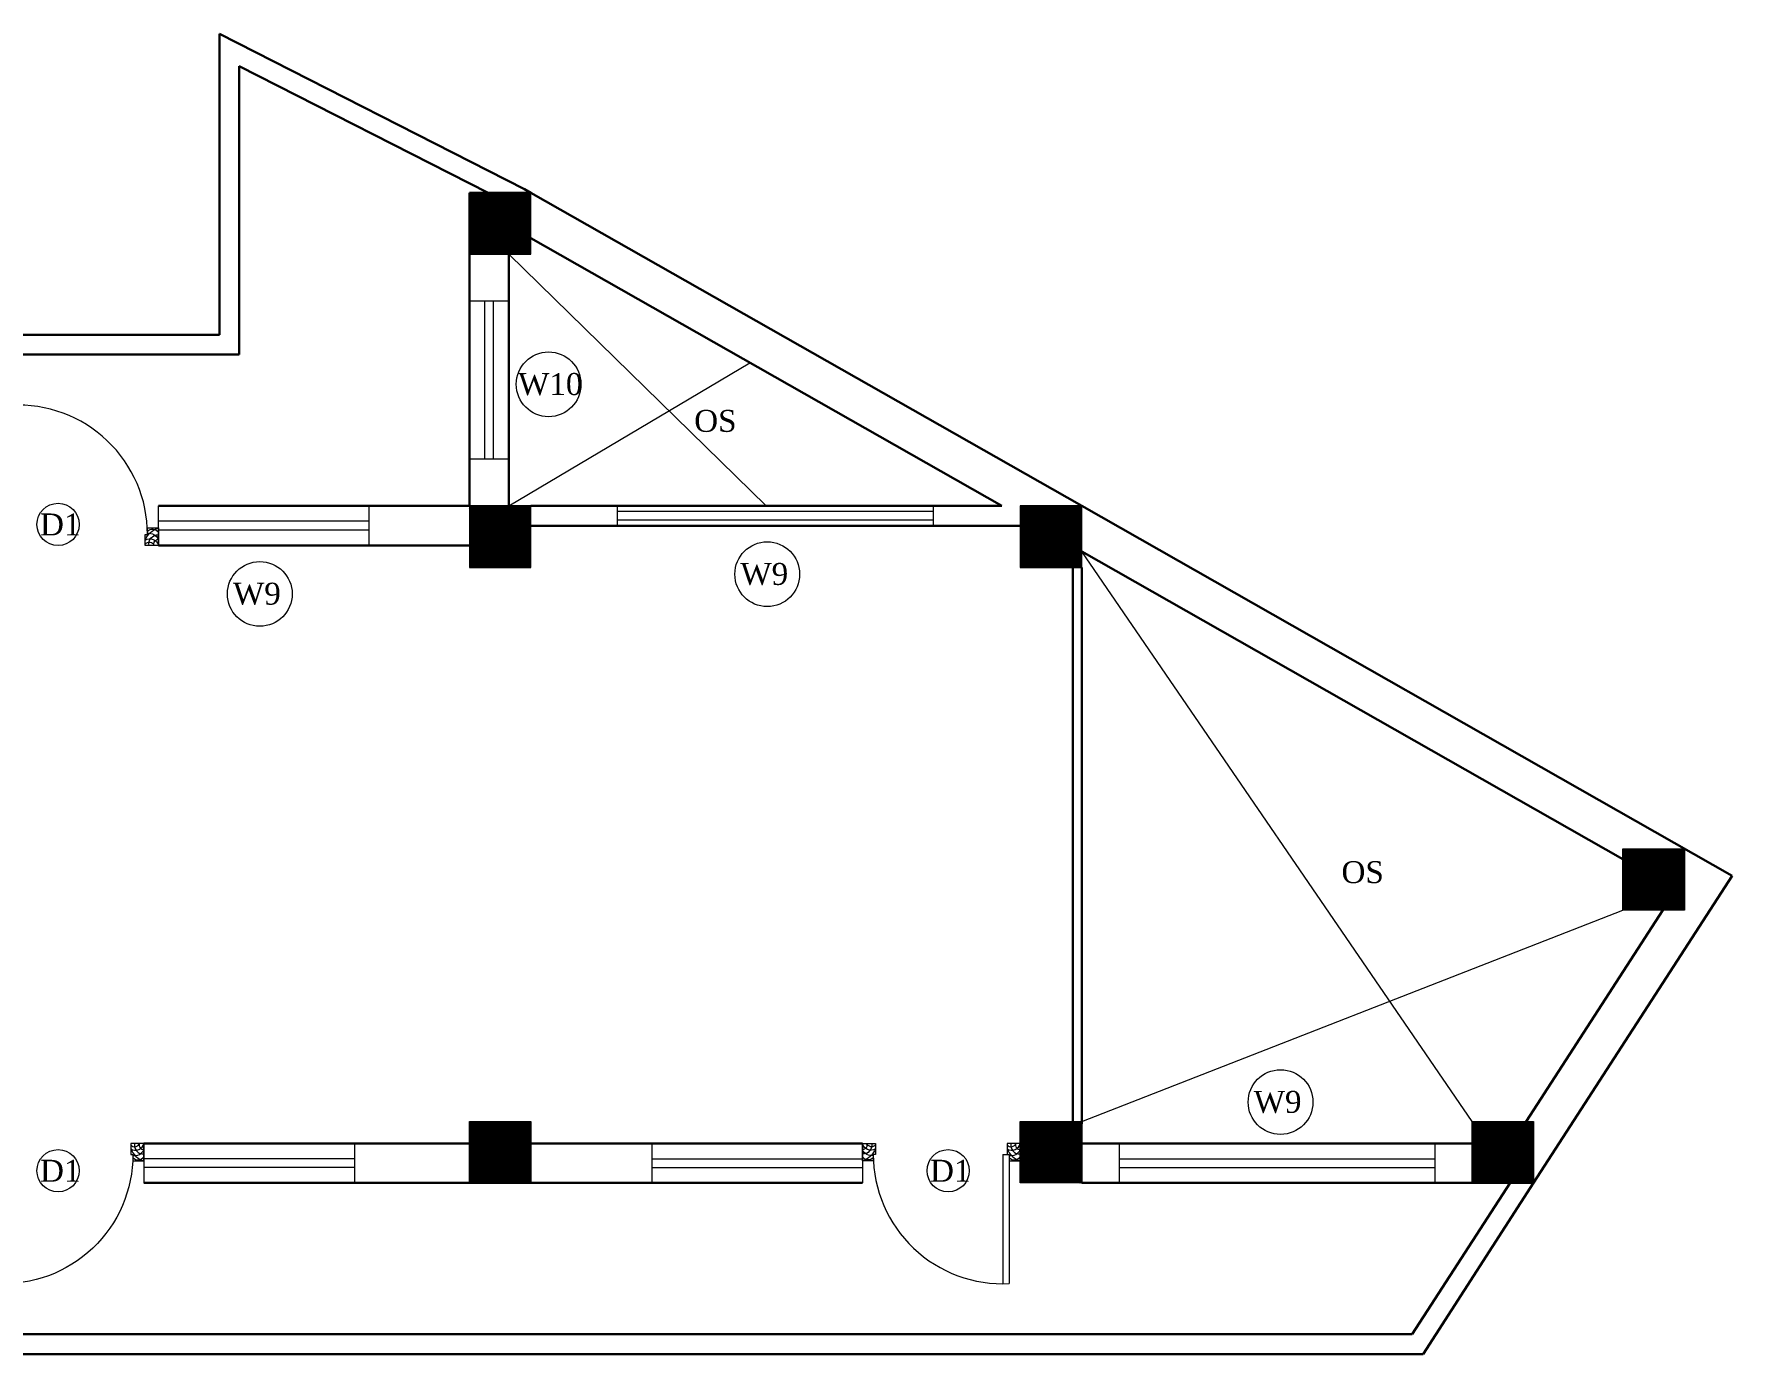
# Model space of a CAD drawing. Header units: inches. Extents: x 118463 to 132921, y -24238 to -19742.
# Drawn here: x 124843.6 to 125230.7, y -23224.1 to -22923.2 of the extents above; entities that cross this region are included whole.
import ezdxf

# ---------------------------------------------------------------- set-up
doc = ezdxf.new("R2010")
doc.units = ezdxf.units.IN
doc.header["$LTSCALE"] = 5
doc.header["$MEASUREMENT"] = 0
for name, color, linetype, lineweight in [('A-WALL', 7, 'Continuous', 9), ('DOOR', 62, 'Continuous', 0), ('Dw', 2, 'Continuous', 18)]:
    doc.layers.add(name, color=color, linetype=linetype, lineweight=lineweight)
doc.layers.add('TEXT', color=6, linetype='Continuous')
doc.layers.add('WALL', color=7, linetype='Continuous')
doc.styles.add('ordinary', font='times.ttf')

# ---------------------------------------------------------------- blocks, each defined once
blk = doc.blocks.new('A$C27B36B59')
at = {"layer": 'DOOR'}
for p, q in [((0, 4), (0, 0)), ((2.5, 4), (0, 4)), ((2.5, 2.5), (2.5, 4)), ((0, 0), (3, 0)), ((3, 2.5), (2.5, 2.5)), ((3, 0), (3, 2.5))]:
    blk.add_line(p, q, dxfattribs=at)
for centre, radius, start, end in [((-1.4, -0.54), 4.75, 22.1411, 72.838), ((1.34, 2.09), 1.64, 45.138, 144.8948), ((2.21, 0.3), 2.49, 83.3149, 152.658), ((0.13, 0.37), 2.05, 349.4875, 93.6805), ((1.96, -0.47), 2.01, 58.7447, 166.495), ((-0.06, 0.32), 1.13, 343.542, 86.947), ((2.08, -0.4), 1.17, 38.2816, 160.1519)]:
    blk.add_arc(centre, radius, start, end, dxfattribs=at)
blk = doc.blocks.new('D2')
at = {"layer": 'DOOR'}
for p, q in [((74473.95, 24047.59), (74473.95, 24018.09)), ((74473.95, 24047.59), (74475.45, 24047.59)), ((74475.45, 24047.59), (74475.45, 24018.13))]:
    blk.add_line(p, q, dxfattribs=at)
blk.add_arc((74473.95, 24047.59), 29.5, 180, 272.9146, dxfattribs=at)
at = {"layer": 'DOOR', "xscale": -1, "rotation": 180}
blk.add_blockref('A$C27B36B59', (74441.95, 24050.09), dxfattribs=at)
at = {"layer": 'DOOR', "rotation": 180}
blk.add_blockref('A$C27B36B59', (74477.95, 24050.09), dxfattribs=at)

msp = doc.modelspace()

# ---------------------------------------------------------------- hatches: boundary and pattern name
at = {"layer": 'A-WALL', "ltscale": 5}
h = msp.add_hatch(dxfattribs=at)
h.set_pattern_fill('ANSI31', color=256)
h.set_pattern_definition([(45, (100520.76793, -24612.12097), (-0.08838834765, 0.08838834765), [])])
h.paths.add_polyline_path([(124942.85, -22973.4), (124956.85, -22973.4), (124956.85, -22959.4), (124942.85, -22959.4)])
h = msp.add_hatch(dxfattribs=at)
h.set_pattern_fill('ANSI31', color=256)
h.set_pattern_definition([(45, (100520.76793, -24683.50437), (-0.08838834765, 0.08838834765), [])])
h.paths.add_polyline_path([(124942.85, -23044.78), (124956.85, -23044.78), (124956.85, -23030.78), (124942.85, -23030.78)])
h = msp.add_hatch(dxfattribs=at)
h.set_pattern_fill('ANSI31', color=256)
h.set_pattern_definition([(45, (100536.71361, -24683.50437), (-0.08838834765, 0.08838834765), [])])
h.paths.add_polyline_path([(125082.41, -23044.78), (125082.41, -23030.78), (125068.41, -23030.78), (125068.41, -23044.78)])
h = msp.add_hatch(dxfattribs=at)
h.set_pattern_fill('ANSI31', color=256)
h.set_pattern_definition([(45, (100674.10025, -24612.60722), (-0.08838834765, 0.08838834765), [])])
h.paths.add_polyline_path([(125205.8, -23108.89), (125205.8, -23122.89), (125219.8, -23122.89), (125219.8, -23108.89)])
h = msp.add_hatch(dxfattribs=at)
h.set_pattern_fill('ANSI31', color=256)
h.set_pattern_definition([(45, (100411.14682, -24674.7867), (-0.08838834765, 0.08838834765), [])])
h.paths.add_polyline_path([(124942.85, -23171.07), (124942.85, -23185.07), (124956.85, -23185.07), (124956.85, -23171.07)])
h = msp.add_hatch(dxfattribs=at)
h.set_pattern_fill('ANSI31', color=256)
h.set_pattern_definition([(45, (100536.71361, -24674.7867), (-0.08838834765, 0.08838834765), [])])
h.paths.add_polyline_path([(125068.41, -23171.07), (125068.41, -23185.07), (125082.41, -23185.07), (125082.41, -23171.07)])
h = msp.add_hatch(dxfattribs=at)
h.set_pattern_fill('ANSI31', color=256)
h.set_pattern_definition([(45, (100639.72288, -24674.7867), (-0.08838834765, 0.08838834765), [])])
h.paths.add_polyline_path([(125171.42, -23171.07), (125171.42, -23185.07), (125185.42, -23185.07), (125185.42, -23171.07)])

# ---------------------------------------------------------------- linework, layer by layer
at = {"layer": 'A-WALL', "lineweight": 30}
for p, q in [((124885.85, -22923.21), (124885.85, -22991.78)), ((124885.85, -22923.21, -74.32), (124955.37, -22958.56, 58.17)), ((124890.35, -22930.54), (124890.35, -22996.28)), ((124890.35, -22930.54), (124947.09, -22959.4)), ((124942.85, -22959.4), (124942.85, -23030.78)), ((124956.85, -22959.4), (124942.85, -22959.4)), ((124955.37, -22958.56, 58.17), (124956.85, -22959.4)), ((124956.85, -22959.4), (125082.41, -23030.78)), ((124956.85, -22969.75), (125064.2, -23030.78)), ((124951.85, -22973.4), (124951.85, -23030.78)), ((124822.88, -22991.78), (124885.85, -22991.78)), ((124827.28, -22996.28), (124890.35, -22996.28)), ((124871.96, -23030.78), (124942.85, -23030.78)), ((124956.85, -23030.78), (125064.2, -23030.78)), ((125082.41, -23030.78), (125230.66, -23115.06)), ((125068.41, -23035.28), (124956.85, -23035.28)), ((124942.85, -23039.78), (124871.96, -23039.78)), ((125082.41, -23041.14), (125205.8, -23111.28)), ((125080.41, -23044.78), (125080.41, -23171.57)), ((125082.41, -23044.78), (125082.41, -23171.57)), ((125230.66, -23115.06), (125185.42, -23185.07)), ((125214.89, -23122.89), (125183.75, -23171.07)), ((124942.85, -23176.07), (124868.64, -23176.07)), ((125032.41, -23176.07), (124956.85, -23176.07)), ((125171.42, -23176.07), (125082.41, -23176.07)), ((125032.41, -23185.07), (124868.64, -23185.07)), ((125185.42, -23185.07), (125082.41, -23185.07)), ((125180.06, -23185.07), (125157.77, -23219.57)), ((125185.42, -23185.07), (125160.22, -23224.07)), ((125157.77, -23219.57), (124821.99, -23219.57)), ((125160.22, -23224.07), (124778.37, -23224.07))]:
    msp.add_line(p, q, dxfattribs=at)
at = {"layer": 'A-WALL', "ltscale": 5}
for p, q in [((124951.85, -22973.4), (125010.52, -23030.78)), ((124951.85, -22984.09), (124942.85, -22984.09)), ((124951.85, -23030.78), (125006.79, -22998.15)), ((124951.85, -23020.09), (124942.85, -23020.09)), ((124871.96, -23039.78), (124871.96, -23030.78)), ((124919.96, -23039.78), (124919.96, -23030.78)), ((124976.63, -23035.28), (124976.63, -23030.78)), ((125048.63, -23035.28), (125048.63, -23030.78)), ((125171.42, -23171.07), (125082.41, -23041.14)), ((125082.41, -23171.07), (125205.8, -23122.89)), ((124868.64, -23176.07), (124868.64, -23185.07)), ((124916.64, -23176.07), (124916.64, -23185.07)), ((124984.41, -23176.07), (124984.41, -23185.07)), ((125032.41, -23176.07), (125032.41, -23185.07)), ((125090.92, -23176.07), (125090.92, -23185.07)), ((125162.92, -23176.07), (125162.92, -23185.07)), ((124916.64, -23179.57), (124868.64, -23179.57)), ((124916.64, -23181.57), (124868.64, -23181.57)), ((124984.41, -23179.57), (125032.41, -23179.57)), ((124984.41, -23181.57), (125032.41, -23181.57))]:
    msp.add_line(p, q, dxfattribs=at)
for points in [[(124942.85, -22973.4), (124956.85, -22973.4), (124956.85, -22959.4), (124942.85, -22959.4)], [(124942.85, -23044.78), (124956.85, -23044.78), (124956.85, -23030.78), (124942.85, -23030.78)], [(125068.41, -23044.78), (125082.41, -23044.78), (125082.41, -23030.78), (125068.41, -23030.78)], [(125205.8, -23108.89), (125219.8, -23108.89), (125219.8, -23122.89), (125205.8, -23122.89)], [(124942.85, -23171.07), (124956.85, -23171.07), (124956.85, -23185.07), (124942.85, -23185.07)], [(125068.41, -23171.07), (125082.41, -23171.07), (125082.41, -23185.07), (125068.41, -23185.07)], [(125171.42, -23171.07), (125185.42, -23171.07), (125185.42, -23185.07), (125171.42, -23185.07)]]:
    msp.add_lwpolyline(points, close=True, dxfattribs=at)
for centre, radius in [((124960.89, -23003.05), 7.38), ((124849.08, -23034.99), 4.82), ((125010.73, -23046.33), 7.38), ((124895.06, -23050.83), 7.38), ((125127.74, -23166.64), 7.38), ((124849.08, -23182.29), 4.82), ((125051.97, -23182.29), 4.82)]:
    msp.add_circle(centre, radius, dxfattribs=at)
at = {"layer": 'Dw', "color": 3}
for p, q in [((124946.35, -23020.09), (124946.35, -22984.09)), ((124948.35, -23020.09), (124948.35, -22984.09)), ((124919.96, -23034.28), (124871.96, -23034.28)), ((125048.63, -23032.03), (124976.63, -23032.03)), ((125048.63, -23034.03), (124976.63, -23034.03)), ((124919.96, -23036.28), (124871.96, -23036.28)), ((125090.92, -23179.57), (125162.92, -23179.57)), ((125090.92, -23181.57), (125162.92, -23181.57))]:
    msp.add_line(p, q, dxfattribs=at)

# ---------------------------------------------------------------- block references
at = {"layer": 'WALL', "color": 2, "linetype": 'ByBlock', "rotation": 180.0000000001832}
msp.add_blockref('D2', (199313.91, 1010.3), dxfattribs=at)
at = {"layer": 'WALL', "color": 2, "linetype": 'ByBlock', "xscale": -1, "rotation": 359.9999999998169}
msp.add_blockref('D2', (199310.59, -47226.15), dxfattribs=at)
at = {"layer": 'WALL', "color": 2, "linetype": 'ByBlock'}
msp.add_blockref('D2', (50590.46, -47226.15), dxfattribs=at)

# ---------------------------------------------------------------- texts
at = {"layer": 'TEXT', "style": 'ordinary'}
for s, p in [('W10', (124953.93, -23005.49)), ('OS', (124994.08, -23013.89)), ('D1', (124844.96, -23037.49)), ('W9', (125004.61, -23048.77)), ('W9', (124888.95, -23053.27)), ('OS', (125141.63, -23116.73)), ('W9', (125121.62, -23169.09)), ('D1', (124844.96, -23184.79)), ('D1', (125047.84, -23184.79))]:
    msp.add_text(s, height=5, dxfattribs=at).set_placement(p)

doc.saveas('drawing.dxf')
